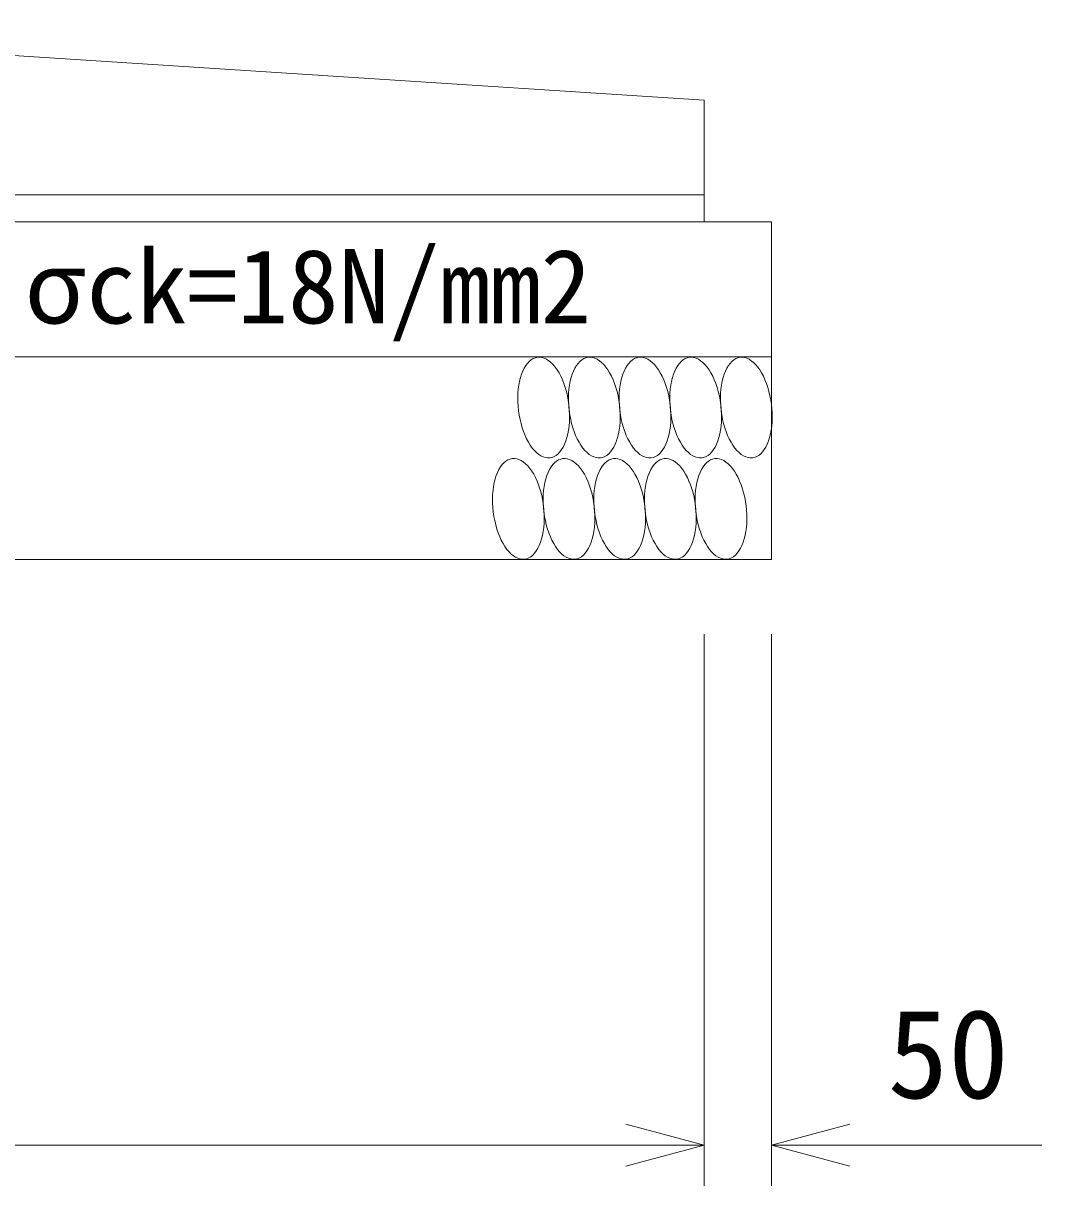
# Model space of a CAD drawing. Units: millimetres, scale not verified. Extents: x -414 to 386, y -556 to 556.
# Drawn here: x -106.36 to -81.23, y 418.92 to 447.6 of the extents above; entities that cross this region are included whole.
import ezdxf
from ezdxf.enums import TextEntityAlignment as Align

# ---------------------------------------------------------------- set-up
doc = ezdxf.new("R2010")
doc.units = ezdxf.units.MM
doc.header["$LTSCALE"] = 2
doc.layers.add('0-0_0', color=2, linetype='Continuous', lineweight=18)
doc.styles.add('ＭＳ ゴシック', font='')
doc.styles.get('ＭＳ ゴシック').set_extended_font_data('MS Gothic')

msp = doc.modelspace()

# ---------------------------------------------------------------- linework, layer by layer
at = {"layer": '0-0_0'}
for p, q in [((-89.56, 445.7), (-118.803, 447.601)), ((-89.56, 445.7), (-89.56, 443.367)), ((-89.56, 443.367), (-89.56, 442.7)), ((-131.894, 442.7), (-87.894, 442.7)), ((-87.894, 442.7), (-87.894, 434.367)), ((-131.894, 439.367), (-87.894, 439.367)), ((-88.341, 439.23), (-88.395, 439.274)), ((-94.156, 438.257), (-94.15, 438.149)), ((-92.898, 438.193), (-92.914, 438.301)), ((-92.906, 438.257), (-92.9, 438.149)), ((-91.648, 438.193), (-91.664, 438.301)), ((-91.656, 438.257), (-91.65, 438.149)), ((-90.398, 438.193), (-90.414, 438.301)), ((-90.406, 438.257), (-90.4, 438.149)), ((-89.148, 438.193), (-89.164, 438.301)), ((-89.156, 438.257), (-89.15, 438.149)), ((-87.898, 438.193), (-87.914, 438.301)), ((-88.421, 436.874), (-88.366, 436.876)), ((-94.717, 436.356), (-94.739, 436.266)), ((-93.683, 436.303), (-93.723, 436.391)), ((-93.467, 436.356), (-93.489, 436.266)), ((-92.433, 436.303), (-92.473, 436.391)), ((-92.217, 436.356), (-92.239, 436.266)), ((-91.183, 436.303), (-91.223, 436.391)), ((-90.967, 436.356), (-90.989, 436.266)), ((-89.933, 436.303), (-89.973, 436.391)), ((-89.717, 436.356), (-89.739, 436.266)), ((-88.683, 436.303), (-88.723, 436.391))]:
    msp.add_line(p, q, dxfattribs=at)
at = {"layer": '0-0_0', "color": 4}
for p, q in [((-89.56, 418.915), (-89.56, 432.523)), ((-87.894, 418.915), (-87.894, 432.523)), ((-89.56, 419.915), (-91.492, 420.433)), ((-87.894, 419.915), (-85.962, 420.433)), ((-130.227, 419.915), (-89.56, 419.915)), ((-89.56, 419.915), (-91.492, 419.398)), ((-87.894, 419.915), (-81.227, 419.915)), ((-87.894, 419.915), (-85.962, 419.398))]:
    msp.add_line(p, q, dxfattribs=at)
at = {"layer": '0-0_0'}
for points in [[(-89.56, 443.367), (-130.227, 443.367), (-130.227, 442.7)], [(-131.894, 442.7), (-131.894, 434.367), (-87.894, 434.367)], [(-92.914, 438.301), (-92.934, 438.408), (-92.959, 438.512), (-92.988, 438.613), (-93.021, 438.71), (-93.058, 438.803), (-93.098, 438.891), (-93.141, 438.973), (-93.188, 439.048), (-93.237, 439.116), (-93.288, 439.177), (-93.34, 439.23), (-93.395, 439.274), (-93.45, 439.309), (-93.505, 439.335), (-93.561, 439.352), (-93.616, 439.36), (-93.671, 439.358), (-93.725, 439.346), (-93.776, 439.326), (-93.826, 439.296), (-93.874, 439.257), (-93.919, 439.209), (-93.961, 439.153), (-93.999, 439.09), (-94.034, 439.019), (-94.065, 438.94), (-94.092, 438.856), (-94.114, 438.766), (-94.132, 438.671), (-94.145, 438.572), (-94.154, 438.47), (-94.157, 438.365), (-94.156, 438.257)], [(-91.664, 438.301), (-91.684, 438.408), (-91.709, 438.512), (-91.738, 438.613), (-91.771, 438.71), (-91.808, 438.803), (-91.848, 438.891), (-91.891, 438.973), (-91.938, 439.048), (-91.987, 439.116), (-92.038, 439.177), (-92.09, 439.23), (-92.145, 439.274), (-92.2, 439.309), (-92.255, 439.335), (-92.311, 439.352), (-92.366, 439.36), (-92.421, 439.358), (-92.475, 439.346), (-92.526, 439.326), (-92.576, 439.296), (-92.624, 439.257), (-92.669, 439.209), (-92.711, 439.153), (-92.749, 439.09), (-92.784, 439.019), (-92.815, 438.94), (-92.842, 438.856), (-92.864, 438.766), (-92.882, 438.671), (-92.895, 438.572), (-92.904, 438.47), (-92.907, 438.365), (-92.906, 438.257)], [(-90.414, 438.301), (-90.434, 438.408), (-90.459, 438.512), (-90.488, 438.613), (-90.521, 438.71), (-90.558, 438.803), (-90.598, 438.891), (-90.641, 438.973), (-90.688, 439.048), (-90.737, 439.116), (-90.788, 439.177), (-90.84, 439.23), (-90.895, 439.274), (-90.95, 439.309), (-91.005, 439.335), (-91.061, 439.352), (-91.116, 439.36), (-91.171, 439.358), (-91.225, 439.346), (-91.276, 439.326), (-91.326, 439.296), (-91.374, 439.257), (-91.419, 439.209), (-91.461, 439.153), (-91.499, 439.09), (-91.534, 439.019), (-91.565, 438.94), (-91.592, 438.856), (-91.614, 438.766), (-91.632, 438.671), (-91.645, 438.572), (-91.654, 438.47), (-91.657, 438.365), (-91.656, 438.257)], [(-89.164, 438.301), (-89.184, 438.408), (-89.209, 438.512), (-89.238, 438.613), (-89.271, 438.71), (-89.308, 438.803), (-89.348, 438.891), (-89.391, 438.973), (-89.438, 439.048), (-89.487, 439.116), (-89.538, 439.177), (-89.591, 439.23), (-89.645, 439.274), (-89.7, 439.309), (-89.755, 439.335), (-89.811, 439.352), (-89.866, 439.36), (-89.921, 439.358), (-89.975, 439.346), (-90.026, 439.326), (-90.076, 439.296), (-90.124, 439.257), (-90.169, 439.209), (-90.211, 439.153), (-90.249, 439.09), (-90.284, 439.019), (-90.315, 438.94), (-90.342, 438.856), (-90.364, 438.766), (-90.382, 438.671), (-90.395, 438.572), (-90.404, 438.47), (-90.407, 438.365), (-90.406, 438.257)], [(-88.395, 439.274), (-88.45, 439.309), (-88.505, 439.335), (-88.561, 439.352), (-88.616, 439.36), (-88.671, 439.358), (-88.725, 439.346), (-88.776, 439.326), (-88.826, 439.296), (-88.874, 439.257), (-88.919, 439.209), (-88.961, 439.153), (-88.999, 439.09), (-89.034, 439.019), (-89.065, 438.94), (-89.092, 438.856), (-89.114, 438.766), (-89.132, 438.671), (-89.145, 438.572), (-89.154, 438.47), (-89.157, 438.365), (-89.156, 438.257)], [(-87.914, 438.301), (-87.934, 438.408), (-87.959, 438.512), (-87.988, 438.613), (-88.021, 438.71), (-88.058, 438.803), (-88.098, 438.891), (-88.141, 438.973), (-88.188, 439.048), (-88.237, 439.116), (-88.288, 439.177), (-88.341, 439.23)], [(-94.15, 438.149), (-94.139, 438.041), (-94.123, 437.933), (-94.103, 437.827), (-94.079, 437.722), (-94.05, 437.621), (-94.017, 437.524), (-93.98, 437.431), (-93.94, 437.343), (-93.896, 437.261), (-93.85, 437.186), (-93.801, 437.118), (-93.75, 437.057), (-93.697, 437.005), (-93.643, 436.96), (-93.588, 436.925), (-93.532, 436.899), (-93.476, 436.882), (-93.421, 436.874), (-93.366, 436.876), (-93.313, 436.888), (-93.261, 436.908), (-93.211, 436.938), (-93.163, 436.977), (-93.119, 437.025), (-93.077, 437.081), (-93.038, 437.144), (-93.003, 437.216), (-92.972, 437.294), (-92.946, 437.378), (-92.923, 437.468), (-92.905, 437.563), (-92.892, 437.662), (-92.884, 437.764), (-92.88, 437.87), (-92.881, 437.977), (-92.887, 438.085), (-92.898, 438.193)], [(-92.9, 438.149), (-92.889, 438.041), (-92.873, 437.933), (-92.853, 437.827), (-92.829, 437.722), (-92.8, 437.621), (-92.767, 437.524), (-92.73, 437.431), (-92.69, 437.343), (-92.646, 437.261), (-92.6, 437.186), (-92.551, 437.118), (-92.5, 437.057), (-92.447, 437.005), (-92.393, 436.96), (-92.338, 436.925), (-92.282, 436.899), (-92.226, 436.882), (-92.171, 436.874), (-92.116, 436.876), (-92.063, 436.888), (-92.011, 436.908), (-91.961, 436.938), (-91.913, 436.977), (-91.868, 437.025), (-91.827, 437.081), (-91.788, 437.144), (-91.753, 437.216), (-91.722, 437.294), (-91.696, 437.378), (-91.673, 437.468), (-91.655, 437.563), (-91.642, 437.662), (-91.634, 437.764), (-91.63, 437.87), (-91.631, 437.977), (-91.637, 438.085), (-91.648, 438.193)], [(-91.65, 438.149), (-91.639, 438.041), (-91.623, 437.933), (-91.603, 437.827), (-91.579, 437.722), (-91.55, 437.621), (-91.517, 437.524), (-91.48, 437.431), (-91.44, 437.343), (-91.396, 437.261), (-91.35, 437.186), (-91.301, 437.118), (-91.25, 437.057), (-91.197, 437.005), (-91.143, 436.96), (-91.088, 436.925), (-91.032, 436.899), (-90.976, 436.882), (-90.921, 436.874), (-90.866, 436.876), (-90.813, 436.888), (-90.761, 436.908), (-90.711, 436.938), (-90.663, 436.977), (-90.619, 437.025), (-90.577, 437.081), (-90.538, 437.144), (-90.503, 437.216), (-90.472, 437.294), (-90.446, 437.378), (-90.423, 437.468), (-90.405, 437.563), (-90.392, 437.662), (-90.384, 437.764), (-90.38, 437.87), (-90.381, 437.977), (-90.387, 438.085), (-90.398, 438.193)], [(-90.4, 438.149), (-90.389, 438.041), (-90.373, 437.933), (-90.353, 437.827), (-90.329, 437.722), (-90.3, 437.621), (-90.267, 437.524), (-90.23, 437.431), (-90.19, 437.343), (-90.146, 437.261), (-90.1, 437.186), (-90.051, 437.118), (-90, 437.057), (-89.947, 437.005), (-89.893, 436.96), (-89.838, 436.925), (-89.782, 436.899), (-89.726, 436.882), (-89.671, 436.874), (-89.616, 436.876), (-89.563, 436.888), (-89.511, 436.908), (-89.461, 436.938), (-89.413, 436.977), (-89.369, 437.025), (-89.327, 437.081), (-89.288, 437.144), (-89.253, 437.216), (-89.222, 437.294), (-89.196, 437.378), (-89.173, 437.468), (-89.155, 437.563), (-89.142, 437.662), (-89.134, 437.764), (-89.13, 437.87), (-89.131, 437.977), (-89.137, 438.085), (-89.148, 438.193)], [(-89.15, 438.149), (-89.139, 438.041), (-89.123, 437.933), (-89.103, 437.827), (-89.079, 437.722), (-89.05, 437.621), (-89.017, 437.524), (-88.98, 437.431), (-88.94, 437.343), (-88.896, 437.261), (-88.85, 437.186), (-88.801, 437.118), (-88.75, 437.057), (-88.697, 437.005), (-88.643, 436.96), (-88.588, 436.925), (-88.532, 436.899), (-88.476, 436.882), (-88.421, 436.874)], [(-88.366, 436.876), (-88.313, 436.888), (-88.261, 436.908), (-88.211, 436.938), (-88.163, 436.977), (-88.119, 437.025), (-88.077, 437.081), (-88.038, 437.144), (-88.003, 437.216), (-87.972, 437.294), (-87.946, 437.378), (-87.923, 437.468), (-87.905, 437.563), (-87.892, 437.662), (-87.884, 437.764), (-87.88, 437.87), (-87.881, 437.977), (-87.887, 438.085), (-87.898, 438.193)], [(-93.723, 436.391), (-93.766, 436.473), (-93.813, 436.548), (-93.862, 436.616), (-93.913, 436.677), (-93.965, 436.73), (-94.02, 436.774), (-94.075, 436.809), (-94.13, 436.835), (-94.186, 436.852), (-94.241, 436.86), (-94.296, 436.858), (-94.35, 436.846), (-94.401, 436.826), (-94.451, 436.796), (-94.499, 436.757), (-94.544, 436.709), (-94.586, 436.653), (-94.624, 436.59), (-94.659, 436.518), (-94.69, 436.44), (-94.717, 436.356)], [(-92.473, 436.391), (-92.516, 436.473), (-92.563, 436.548), (-92.612, 436.616), (-92.663, 436.677), (-92.716, 436.73), (-92.77, 436.774), (-92.825, 436.809), (-92.88, 436.835), (-92.936, 436.852), (-92.991, 436.86), (-93.046, 436.858), (-93.1, 436.846), (-93.151, 436.826), (-93.201, 436.796), (-93.249, 436.757), (-93.294, 436.709), (-93.336, 436.653), (-93.374, 436.59), (-93.409, 436.518), (-93.44, 436.44), (-93.467, 436.356)], [(-91.223, 436.391), (-91.266, 436.473), (-91.313, 436.548), (-91.362, 436.616), (-91.413, 436.677), (-91.465, 436.73), (-91.52, 436.774), (-91.575, 436.809), (-91.63, 436.835), (-91.686, 436.852), (-91.741, 436.86), (-91.796, 436.858), (-91.85, 436.846), (-91.901, 436.826), (-91.951, 436.796), (-91.999, 436.757), (-92.044, 436.709), (-92.086, 436.653), (-92.124, 436.59), (-92.159, 436.518), (-92.19, 436.44), (-92.217, 436.356)], [(-89.973, 436.391), (-90.016, 436.473), (-90.063, 436.548), (-90.112, 436.616), (-90.163, 436.677), (-90.215, 436.73), (-90.27, 436.774), (-90.325, 436.809), (-90.38, 436.835), (-90.436, 436.852), (-90.491, 436.86), (-90.546, 436.858), (-90.6, 436.846), (-90.651, 436.826), (-90.701, 436.796), (-90.749, 436.757), (-90.794, 436.709), (-90.836, 436.653), (-90.874, 436.59), (-90.909, 436.518), (-90.94, 436.44), (-90.967, 436.356)], [(-88.723, 436.391), (-88.766, 436.473), (-88.813, 436.548), (-88.862, 436.616), (-88.913, 436.677), (-88.965, 436.73), (-89.02, 436.774), (-89.075, 436.809), (-89.13, 436.835), (-89.186, 436.852), (-89.241, 436.86), (-89.296, 436.858), (-89.35, 436.846), (-89.401, 436.826), (-89.451, 436.796), (-89.499, 436.757), (-89.544, 436.709), (-89.586, 436.653), (-89.624, 436.59), (-89.659, 436.518), (-89.69, 436.44), (-89.717, 436.356)], [(-94.739, 436.266), (-94.757, 436.171), (-94.77, 436.072), (-94.779, 435.97), (-94.782, 435.865), (-94.781, 435.757), (-94.775, 435.649), (-94.764, 435.541), (-94.748, 435.433), (-94.728, 435.327), (-94.704, 435.222), (-94.675, 435.121), (-94.642, 435.024), (-94.605, 434.931), (-94.565, 434.843), (-94.521, 434.761), (-94.475, 434.686), (-94.426, 434.618), (-94.375, 434.557), (-94.322, 434.504), (-94.268, 434.46), (-94.213, 434.425), (-94.157, 434.399), (-94.101, 434.382), (-94.046, 434.374), (-93.991, 434.376), (-93.938, 434.388), (-93.886, 434.408), (-93.836, 434.438), (-93.788, 434.477), (-93.743, 434.525), (-93.702, 434.581), (-93.663, 434.644), (-93.628, 434.716), (-93.597, 434.794), (-93.571, 434.878), (-93.548, 434.968), (-93.53, 435.063), (-93.517, 435.162), (-93.509, 435.264)], [(-93.523, 435.693), (-93.539, 435.801), (-93.559, 435.908), (-93.584, 436.012), (-93.613, 436.113), (-93.646, 436.21), (-93.683, 436.303)], [(-93.489, 436.266), (-93.507, 436.171), (-93.52, 436.072), (-93.529, 435.97), (-93.532, 435.865), (-93.531, 435.757), (-93.525, 435.649), (-93.514, 435.541), (-93.498, 435.433), (-93.478, 435.327), (-93.454, 435.222), (-93.425, 435.121), (-93.392, 435.024), (-93.355, 434.931), (-93.315, 434.843), (-93.271, 434.761), (-93.225, 434.686), (-93.176, 434.618), (-93.125, 434.557), (-93.072, 434.504), (-93.018, 434.46), (-92.963, 434.425), (-92.907, 434.399), (-92.851, 434.382), (-92.796, 434.374), (-92.741, 434.376), (-92.688, 434.388), (-92.636, 434.408), (-92.586, 434.438), (-92.538, 434.477), (-92.494, 434.525), (-92.452, 434.581), (-92.413, 434.644), (-92.378, 434.716), (-92.347, 434.794), (-92.321, 434.878), (-92.298, 434.968), (-92.28, 435.063), (-92.267, 435.162), (-92.259, 435.264)], [(-92.273, 435.693), (-92.289, 435.801), (-92.309, 435.908), (-92.334, 436.012), (-92.363, 436.113), (-92.396, 436.21), (-92.433, 436.303)], [(-92.239, 436.266), (-92.257, 436.171), (-92.27, 436.072), (-92.279, 435.97), (-92.282, 435.865), (-92.281, 435.757), (-92.275, 435.649), (-92.264, 435.541), (-92.248, 435.433), (-92.228, 435.327), (-92.204, 435.222), (-92.175, 435.121), (-92.142, 435.024), (-92.105, 434.931), (-92.065, 434.843), (-92.021, 434.761), (-91.975, 434.686), (-91.926, 434.618), (-91.875, 434.557), (-91.822, 434.504), (-91.768, 434.46), (-91.713, 434.425), (-91.657, 434.399), (-91.601, 434.382), (-91.546, 434.374), (-91.491, 434.376), (-91.438, 434.388), (-91.386, 434.408), (-91.336, 434.438), (-91.288, 434.477), (-91.244, 434.525), (-91.202, 434.581), (-91.163, 434.644), (-91.128, 434.716), (-91.097, 434.794), (-91.071, 434.878), (-91.048, 434.968), (-91.03, 435.063), (-91.017, 435.162), (-91.009, 435.264)], [(-91.023, 435.693), (-91.039, 435.801), (-91.059, 435.908), (-91.084, 436.012), (-91.113, 436.113), (-91.146, 436.21), (-91.183, 436.303)], [(-90.989, 436.266), (-91.007, 436.171), (-91.02, 436.072), (-91.029, 435.97), (-91.032, 435.865), (-91.031, 435.757), (-91.025, 435.649), (-91.014, 435.541), (-90.998, 435.433), (-90.978, 435.327), (-90.954, 435.222), (-90.925, 435.121), (-90.892, 435.024), (-90.855, 434.931), (-90.815, 434.843), (-90.771, 434.761), (-90.725, 434.686), (-90.676, 434.618), (-90.625, 434.557), (-90.572, 434.504), (-90.518, 434.46), (-90.463, 434.425), (-90.407, 434.399), (-90.351, 434.382), (-90.296, 434.374), (-90.241, 434.376), (-90.188, 434.388), (-90.136, 434.408), (-90.086, 434.438), (-90.038, 434.477), (-89.993, 434.525), (-89.952, 434.581), (-89.913, 434.644), (-89.878, 434.716), (-89.847, 434.794), (-89.821, 434.878), (-89.798, 434.968), (-89.78, 435.063), (-89.767, 435.162), (-89.759, 435.264)], [(-89.773, 435.693), (-89.789, 435.801), (-89.809, 435.908), (-89.834, 436.012), (-89.863, 436.113), (-89.896, 436.21), (-89.933, 436.303)], [(-89.739, 436.266), (-89.757, 436.171), (-89.77, 436.072), (-89.779, 435.97), (-89.782, 435.865), (-89.781, 435.757), (-89.775, 435.649), (-89.764, 435.541), (-89.748, 435.433), (-89.728, 435.327), (-89.704, 435.222), (-89.675, 435.121), (-89.642, 435.024), (-89.605, 434.931), (-89.565, 434.843), (-89.521, 434.761), (-89.475, 434.686), (-89.426, 434.618), (-89.375, 434.557), (-89.322, 434.504), (-89.268, 434.46), (-89.213, 434.425), (-89.157, 434.399), (-89.101, 434.382), (-89.046, 434.374), (-88.991, 434.376), (-88.938, 434.388), (-88.886, 434.408), (-88.836, 434.438), (-88.788, 434.477), (-88.744, 434.525), (-88.702, 434.581), (-88.663, 434.644), (-88.628, 434.716), (-88.597, 434.794), (-88.571, 434.878), (-88.548, 434.968), (-88.53, 435.063), (-88.517, 435.162), (-88.509, 435.264)], [(-88.523, 435.693), (-88.539, 435.801), (-88.559, 435.908), (-88.584, 436.012), (-88.613, 436.113), (-88.646, 436.21), (-88.683, 436.303)], [(-93.509, 435.264), (-93.505, 435.37), (-93.506, 435.477), (-93.512, 435.585), (-93.523, 435.693)], [(-92.259, 435.264), (-92.255, 435.37), (-92.256, 435.477), (-92.262, 435.585), (-92.273, 435.693)], [(-91.009, 435.264), (-91.005, 435.37), (-91.006, 435.477), (-91.012, 435.585), (-91.023, 435.693)], [(-89.759, 435.264), (-89.755, 435.37), (-89.756, 435.477), (-89.762, 435.585), (-89.773, 435.693)], [(-88.509, 435.264), (-88.505, 435.37), (-88.506, 435.477), (-88.512, 435.585), (-88.523, 435.693)]]:
    msp.add_lwpolyline(points, dxfattribs=at)

# ---------------------------------------------------------------- texts
at = {"layer": '0-0_0', "color": 7, "style": 'ＭＳ ゴシック'}
for s, height, p in [('σck=18N/mm2', 1.833, (-106.334, 439.645)), ('50', 2.199, (-85.032, 420.415))]:
    msp.add_text(s, height=height, dxfattribs=at).set_placement(p, align=Align.BOTTOM_LEFT)

doc.saveas('drawing.dxf')
